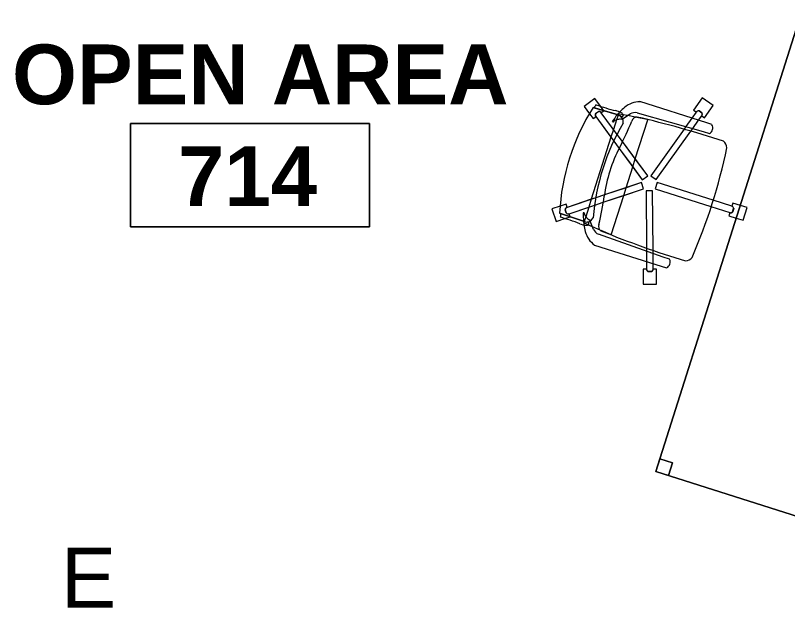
# Model space of a CAD drawing. Header units: inches. Extents: x 385 to 2249, y -1773 to -36.
# Drawn here: x 660.9 to 777.2, y -543.5 to -454.4 of the extents above; entities that cross this region are included whole.
import ezdxf

# ---------------------------------------------------------------- set-up
doc = ezdxf.new("R2010")
doc.units = ezdxf.units.IN
doc.header["$MEASUREMENT"] = 0
for name, color, linetype, lineweight in [('A-ANNO-NOTE', 131, 'Continuous', 30), ('A-AREA-IDEN', 2, 'Continuous', 9), ('I-FURN', 30, 'Continuous', 9)]:
    doc.layers.add(name, color=color, linetype=linetype, lineweight=lineweight)
doc.styles.add('Swis721 Lt BT', font='swissl.ttf', dxfattribs={"height": 9})
doc.styles.add('Swis721 Lt BT_B', font='', dxfattribs={"height": 9})
doc.styles.get('Swis721 Lt BT_B').set_extended_font_data('Swis721 Lt BT', bold=True)

# ---------------------------------------------------------------- blocks, each defined once
blk = doc.blocks.new('Rectangular Table - Rectangular Table-V121-Level 7 POWER _ SIGNAL')
at = {"layer": 'I-FURN'}
for p, q in [((-34, 18.13), (-36, 18.13)), ((-36, 18.13), (-36, 16.13)), ((-36, 16.13), (-36, 18.13)), ((-36, 18.13), (-34, 18.13)), ((36, 18.13), (-36, 18.13)), ((-36, 18.13), (-36, -18.13)), ((-36, -18.13), (-36, 18.13)), ((-36, 18.13), (36, 18.13)), ((-34, 16.13), (-34, 18.13)), ((-34, 18.13), (-34, 16.13)), ((34, 18.13), (34, 16.13)), ((36, 18.13), (34, 18.13)), ((34, 18.13), (36, 18.13)), ((34, 16.13), (34, 18.13)), ((36, 16.13), (36, 18.13)), ((36, 18.13), (36, 16.13)), ((36, -18.13), (36, 18.13)), ((36, 18.13), (36, -18.13)), ((-36, 16.13), (-34, 16.13)), ((-34, 16.13), (-36, 16.13)), ((34, 16.13), (36, 16.13)), ((36, 16.13), (34, 16.13)), ((-34, -16.13), (-36, -16.13)), ((-36, -16.13), (-36, -18.13)), ((-36, -18.13), (-36, -16.13)), ((-36, -16.13), (-34, -16.13)), ((-34, -18.13), (-34, -16.13)), ((-34, -16.13), (-34, -18.13)), ((36, -16.13), (34, -16.13)), ((34, -16.13), (34, -18.13)), ((34, -18.13), (34, -16.13)), ((34, -16.13), (36, -16.13)), ((36, -18.13), (36, -16.13)), ((36, -16.13), (36, -18.13)), ((-36, -18.13), (-34, -18.13)), ((-34, -18.13), (-36, -18.13)), ((-36, -18.13), (36, -18.13)), ((36, -18.13), (-36, -18.13)), ((34, -18.13), (36, -18.13)), ((36, -18.13), (34, -18.13))]:
    blk.add_line(p, q, dxfattribs=at)
blk = doc.blocks.new('F-Haworth_Chair_X99-Seminar - X99 Advanced Seminar Chair-V122-Level 7 POWER _ SIGNAL')
at = {"layer": 'I-FURN'}
for p, q in [((-8.08, 12.82), (-9.7, 11.65)), ((-8.08, 12.82), (-9.7, 11.65)), ((-7.29, 11.74), (-8.08, 12.82)), ((-7.29, 11.74), (-8.08, 12.82)), ((8.08, 12.82), (7.29, 11.74)), ((8.08, 12.82), (7.29, 11.74)), ((9.7, 11.65), (8.08, 12.82)), ((9.7, 11.65), (8.08, 12.82)), ((-9.7, 11.65), (-8.88, 10.52)), ((-9.7, 11.65), (-8.88, 10.52)), ((-6.76, 11), (-7.29, 11.74)), ((-6.76, 11), (-7.29, 11.74)), ((7.29, 11.74), (6.76, 11)), ((7.29, 11.74), (6.76, 11)), ((8.88, 10.52), (9.7, 11.65)), ((8.88, 10.52), (9.7, 11.65)), ((-8.88, 10.52), (-8.38, 9.83)), ((-8.88, 10.52), (-8.38, 9.83)), ((-8.34, 11.52), (-8.42, 7.57)), ((-8.42, 7.57), (-8.34, 11.37)), ((-8, 10.58), (-7.59, 10.88)), ((-8, 10.58), (-7.59, 10.88)), ((-7.59, 10.87), (-7.99, 10.57)), ((-7.59, 10.87), (-7.99, 10.57)), ((-4.9, 7.6), (-7.16, 10.71)), ((-4.47, 7.01), (-7.16, 10.71)), ((-7.15, 10.72), (-6.76, 11)), ((-7.15, 10.72), (-6.76, 11)), ((7.16, 10.71), (4.47, 7.01)), ((7.16, 10.71), (4.9, 7.6)), ((6.76, 11), (7.15, 10.72)), ((6.76, 11), (7.15, 10.72)), ((7.59, 10.88), (8, 10.58)), ((7.59, 10.88), (8, 10.58)), ((7.99, 10.57), (7.59, 10.87)), ((7.99, 10.57), (7.59, 10.87)), ((8.42, 7.57), (8.34, 11.52)), ((8.34, 11.37), (8.42, 7.57)), ((8.38, 9.83), (8.88, 10.52)), ((8.38, 9.83), (8.88, 10.52)), ((-8.38, 9.83), (-7.99, 10.11)), ((-8.38, 9.83), (-7.99, 10.11)), ((-7.97, 10.12), (-6.14, 7.6)), ((-7.97, 10.12), (-5.57, 6.82)), ((5.57, 6.82), (7.97, 10.12)), ((6.14, 7.6), (7.97, 10.12)), ((7.99, 10.11), (8.38, 9.83)), ((7.99, 10.11), (8.38, 9.83)), ((-8.62, 7.42), (-8.68, 6.91)), ((-8.6, 7.6), (-8.62, 7.43)), ((-8.49, 7.6), (-8.56, 7.6)), ((-7.65, 7.6), (-8.4, 7.6)), ((-6.14, 7.6), (-7.65, 7.6)), ((-7.18, 7.99), (-7.21, 8.13)), ((-4.9, 7.6), (-6.14, 7.6)), ((-6.14, 7.6), (-5.57, 6.82)), ((4.9, 7.6), (-4.9, 7.6)), ((-4.47, 7.01), (-4.9, 7.6)), ((-3.68, 5.91), (-4.47, 7.01)), ((-3.68, 5.91), (-4.47, 7.01)), ((4.47, 7.01), (3.68, 5.91)), ((4.47, 7.01), (3.68, 5.91)), ((4.9, 7.6), (4.47, 7.01)), ((6.14, 7.6), (4.9, 7.6)), ((5.57, 6.82), (6.14, 7.6)), ((7.65, 7.6), (6.14, 7.6)), ((7.21, 8.13), (7.18, 7.99)), ((8.4, 7.6), (7.65, 7.6)), ((8.56, 7.6), (8.49, 7.6)), ((8.62, 7.43), (8.6, 7.6)), ((8.68, 6.87), (8.62, 7.42)), ((-9.13, 5.92), (-8.07, 6.77)), ((-8.75, 6.22), (-8.88, 4.99)), ((-8.68, 6.87), (-8.75, 6.22)), ((-8.61, 6.81), (-8.23, 6.95)), ((-8.07, 6.77), (-7.95, 6.87)), ((-5.57, 6.82), (-4.79, 5.75)), ((-5.57, 6.82), (-4.79, 5.75)), ((-1.65, 3.12), (-3.68, 5.91)), ((-0.23, 1.17), (-3.68, 5.91)), ((3.68, 5.91), (0.23, 1.17)), ((3.68, 5.91), (1.65, 3.12)), ((4.79, 5.75), (5.57, 6.82)), ((4.79, 5.75), (5.57, 6.82)), ((7.95, 6.87), (8.03, 6.81)), ((8.07, 6.77), (9.13, 5.92)), ((8.23, 6.95), (8.61, 6.81)), ((8.75, 6.22), (8.68, 6.87)), ((8.88, 4.99), (8.75, 6.22)), ((-11.32, 5.06), (-11.32, -5.48)), ((-9.92, -5.36), (-9.57, 4.97)), ((-8.9, 4.8), (-9.07, 3.2)), ((-8.88, 4.99), (-8.89, 4.91)), ((-4.79, 5.75), (-2.89, 3.12)), ((-4.79, 5.75), (-1.04, 0.58)), ((1.04, 0.58), (4.79, 5.75)), ((2.89, 3.12), (4.79, 5.75)), ((8.89, 4.91), (8.88, 4.99)), ((9.07, 3.2), (8.9, 4.8)), ((9.57, 4.97), (9.92, -5.36)), ((11.32, -5.48), (11.32, 5.06)), ((-9.07, 3.2), (-9.07, 3.12)), ((-9.07, 3.12), (-2.89, 3.12)), ((-2.89, 3.12), (-1.65, 3.12)), ((-2.89, 3.12), (-1.04, 0.58)), ((-1.65, 3.12), (1.65, 3.12)), ((-0.23, 1.17), (-1.65, 3.12)), ((1.65, 3.12), (0.23, 1.17)), ((1.04, 0.58), (2.89, 3.12)), ((1.65, 3.12), (2.89, 3.12)), ((2.89, 3.12), (9.07, 3.12)), ((9.07, 3.12), (9.07, 3.2)), ((-1.04, 0.58), (-0.23, 1.17)), ((-1.04, 0.58), (-0.23, 1.17)), ((0.23, 1.17), (1.04, 0.58)), ((0.23, 1.17), (1.04, 0.58)), ((-1.18, 0.14), (-9.37, -2.52)), ((-1.18, 0.14), (-9.37, -2.52)), ((-0.87, -0.81), (-1.18, 0.14)), ((-0.87, -0.81), (-1.18, 0.14)), ((1.18, 0.14), (0.87, -0.81)), ((1.18, 0.14), (0.87, -0.81)), ((9.37, -2.52), (1.18, 0.14)), ((9.37, -2.52), (1.18, 0.14)), ((-9.38, -3.57), (-0.87, -0.81)), ((-9.38, -3.57), (-0.87, -0.81)), ((-0.5, -1.08), (-0.5, -9.91)), ((0.5, -1.08), (-0.5, -1.08)), ((-0.5, -1.08), (-0.5, -9.91)), ((0.5, -1.08), (-0.5, -1.08)), ((0.5, -9.91), (0.5, -1.08)), ((0.5, -9.91), (0.5, -1.08)), ((0.87, -0.81), (9.38, -3.57)), ((0.87, -0.81), (9.38, -3.57)), ((-12.55, -3.03), (-14.69, -3.72)), ((-12.55, -3.03), (-14.69, -3.72)), ((-12.4, -3.49), (-12.55, -3.03)), ((-12.4, -3.49), (-12.55, -3.03)), ((-11.32, -3.15), (-12.4, -3.5)), ((-11.32, -3.15), (-12.4, -3.5)), ((-9.83, -2.67), (-11.32, -3.15)), ((-9.83, -2.67), (-11.32, -3.15)), ((-9.37, -2.52), (-9.83, -2.67)), ((-9.37, -2.52), (-9.83, -2.67)), ((9.83, -2.67), (9.37, -2.52)), ((9.83, -2.67), (9.37, -2.52)), ((11.32, -3.15), (9.83, -2.67)), ((11.32, -3.15), (9.83, -2.67)), ((12.4, -3.5), (11.32, -3.15)), ((12.4, -3.5), (11.32, -3.15)), ((12.55, -3.03), (12.4, -3.49)), ((12.55, -3.03), (12.4, -3.49)), ((14.69, -3.72), (12.55, -3.03)), ((14.69, -3.72), (12.55, -3.03)), ((-14.69, -3.72), (-14.08, -5.62)), ((-14.69, -3.72), (-14.08, -5.62)), ((-12.53, -4.34), (-12.69, -3.85)), ((-12.53, -4.34), (-12.69, -3.85)), ((-12.68, -3.86), (-12.52, -4.33)), ((-12.68, -3.86), (-12.52, -4.33)), ((-12.09, -4.45), (-11.32, -4.21)), ((-12.09, -4.45), (-11.32, -4.21)), ((-11.94, -4.93), (-12.09, -4.47)), ((-11.94, -4.93), (-12.09, -4.47)), ((-11.32, -4.21), (-9.86, -3.73)), ((-11.32, -4.21), (-9.86, -3.73)), ((-9.86, -3.73), (-9.38, -3.57)), ((-9.86, -3.73), (-9.38, -3.57)), ((9.38, -3.57), (9.86, -3.73)), ((9.38, -3.57), (9.86, -3.73)), ((9.86, -3.73), (11.32, -4.21)), ((9.86, -3.73), (11.32, -4.21)), ((11.32, -4.21), (12.09, -4.45)), ((11.32, -4.21), (12.09, -4.45)), ((12.09, -4.47), (11.94, -4.93)), ((12.09, -4.47), (11.94, -4.93)), ((12.52, -4.33), (12.68, -3.86)), ((12.52, -4.33), (12.68, -3.86)), ((12.69, -3.85), (12.53, -4.34)), ((12.69, -3.85), (12.53, -4.34)), ((14.08, -5.62), (14.69, -3.72)), ((14.08, -5.62), (14.69, -3.72)), ((-14.08, -5.62), (-11.94, -4.93)), ((-14.08, -5.62), (-11.94, -4.93)), ((-11.32, -5.48), (-11.3, -6.32)), ((-9.92, -6.36), (-9.92, -5.36)), ((9.92, -5.36), (9.92, -6.36)), ((11.3, -6.32), (11.32, -5.48)), ((11.94, -4.93), (14.08, -5.62)), ((11.94, -4.93), (14.08, -5.62)), ((-0.5, -9.91), (-0.5, -12.88)), ((-0.5, -9.91), (-0.5, -12.88)), ((0.5, -12.88), (0.5, -9.91)), ((0.5, -12.88), (0.5, -9.91)), ((-0.52, -12.88), (-1, -12.88)), ((-1, -12.88), (-1, -14.07)), ((-0.52, -12.88), (-1, -12.88)), ((-1, -12.88), (-1, -14.07)), ((0.26, -13.26), (-0.26, -13.26)), ((0.26, -13.26), (-0.26, -13.26)), ((-0.25, -13.25), (0.25, -13.25)), ((-0.25, -13.25), (0.25, -13.25)), ((0.99, -12.88), (0.52, -12.88)), ((1, -12.88), (0.52, -12.88)), ((1, -12.88), (0.99, -12.88)), ((1, -14.07), (1, -12.88)), ((1, -14.07), (1, -12.88)), ((-1, -14.07), (-1, -15.13)), ((-1, -14.07), (-1, -15.13)), ((1, -15.13), (1, -14.07)), ((1, -15.13), (1, -14.07)), ((-1, -15.13), (1, -15.13)), ((-1, -15.13), (1, -15.13))]:
    blk.add_line(p, q, dxfattribs=at)
for centre, radius, start, end in [((0, -20.29), 32.89, 75.3075, 104.696), ((-36.06, 10.03), 27.2, 355.9857, 2.5118), ((0, -20.73), 33.17, 104.5766, 105.5522), ((-7.66, 10.36), 0.407, 147.1651, 216.8349), ((-7.66, 10.36), 0.407, 147.1651, 216.8349), ((-7.64, 10.36), 0.406, 148.6199, 216), ((-7.64, 10.36), 0.406, 148.6199, 216), ((-7.48, 10.49), 0.407, 35.1651, 104.8349), ((-7.48, 10.49), 0.407, 35.1651, 104.8349), ((-7.49, 10.47), 0.406, 36, 103.3801), ((-7.49, 10.47), 0.406, 36, 103.3801), ((7.48, 10.49), 0.407, 75.1651, 144.8349), ((7.48, 10.49), 0.407, 130.9009, 144.8349), ((7.49, 10.47), 0.406, 76.6199, 144), ((7.49, 10.47), 0.406, 117.0479, 144), ((7.48, 10.49), 0.407, 75.1651, 130.9009), ((7.49, 10.47), 0.406, 76.6199, 117.0479), ((7.64, 10.36), 0.406, 324, 31.3801), ((7.64, 10.36), 0.406, 324, 17.9041), ((7.66, 10.36), 0.407, 323.1651, 32.8349), ((7.66, 10.36), 0.407, 323.1651, 32.8349), ((7.64, 10.36), 0.406, 17.9041, 31.3801), ((0, -20.73), 33.17, 74.4478, 75.4234), ((36.06, 10.03), 27.2, 177.4882, 184.0143), ((-7.87, 3.92), 3.63, 121.9522, 161.8211), ((-4.71, -1.15), 9.61, 116.0036, 121.9522), ((-5.2, 7.86), 3.74, 175.9857, 189.9064), ((-4.71, -1.15), 9.61, 113.5094, 116.0036), ((-8.28, 7.33), 0.613, 189.9064, 237.4573), ((-4.71, -1.15), 9.61, 112.927, 113.3607), ((-4.71, -1.15), 9.61, 105.0666, 112.7369), ((-7.37, 7.55), 1.05, 178.8214, 214.7998), ((-7.37, 7.55), 1.05, 178.8214, 264.0446), ((-6.55, 6.76), 1.38, 147.5752, 174.9122), ((-6.55, 6.76), 1.38, 117.0503, 145.9813), ((0, -26.49), 33.83, 77.2285, 102.7715), ((6.55, 6.76), 1.38, 34.0187, 62.9497), ((4.71, -1.15), 9.61, 67.2631, 74.9334), ((7.37, 7.55), 1.05, 275.9554, 1.1786), ((6.55, 6.76), 1.38, 5.0878, 32.4248), ((7.37, 7.55), 1.05, 325.2002, 1.1786), ((4.71, -1.15), 9.61, 66.6393, 67.073), ((4.71, -1.15), 9.61, 63.9964, 66.4906), ((8.28, 7.33), 0.613, 302.5427, 350.0936), ((5.2, 7.86), 3.74, 350.0936, 4.0143), ((4.71, -1.15), 9.61, 58.0478, 63.9964), ((7.87, 3.92), 3.63, 18.1789, 58.0478), ((-8.18, 4.9), 1.39, 132.8922, 177.1987), ((-11.32, 48.08), 42.84, 274.2301, 280.0233), ((0, -15.97), 22.19, 79.9767, 100.0233), ((11.32, 48.08), 42.84, 259.9767, 265.7699), ((8.18, 4.9), 1.39, 2.8013, 47.1078), ((144.06, -7.32), 153.52, 175.4787, 180.5251), ((-8.24, 4.59), 0.763, 84.2338, 165.7662), ((8.24, 4.59), 0.763, 14.2338, 95.7662), ((-144.06, -7.32), 153.52, 359.4749, 4.5213), ((-12.28, -3.88), 0.407, 107.1651, 176.8349), ((-12.28, -3.88), 0.407, 107.1651, 176.8349), ((12.28, -3.88), 0.407, 3.1651, 72.8349), ((12.28, -3.88), 0.407, 3.1651, 72.8349), ((-12.27, -3.89), 0.406, 108, 175.3801), ((-12.27, -3.89), 0.406, 161.9041, 175.3801), ((-12.27, -3.89), 0.406, 121.476, 161.9041), ((-12.22, -4.09), 0.407, 219.1651, 288.8349), ((-12.22, -4.09), 0.407, 219.1651, 288.8349), ((-12.22, -4.07), 0.406, 220.6199, 274.524), ((-12.22, -4.07), 0.406, 220.6199, 288), ((-12.27, -3.89), 0.406, 108, 121.476), ((-12.22, -4.07), 0.406, 274.524, 288), ((12.22, -4.07), 0.406, 252, 319.3801), ((12.22, -4.09), 0.407, 251.1651, 320.8349), ((12.22, -4.09), 0.407, 251.1651, 320.8349), ((12.22, -4.07), 0.406, 252, 265.476), ((12.22, -4.07), 0.406, 265.476, 305.9041), ((12.27, -3.89), 0.406, 45.0479, 72), ((12.27, -3.89), 0.406, 4.6199, 72), ((12.22, -4.07), 0.406, 305.9041, 319.3801), ((12.27, -3.89), 0.406, 4.6199, 45.0479), ((-10.58, -5.68), 0.956, 221.8901, 314.1099), ((10.58, -5.68), 0.956, 225.8901, 318.1099), ((-8.21, -8.28), 1.31, 200.0433, 249.9567), ((8.21, -8.28), 1.31, 290.0433, 339.9567), ((0, 75.01), 84.96, 264.1475, 275.8525), ((-0.11, -12.88), 0.407, 179.1651, 248.8349), ((-0.11, -12.88), 0.407, 179.1651, 248.8349), ((-0.09, -12.88), 0.406, 180, 193.476), ((-0.09, -12.88), 0.406, 180, 247.3801), ((-0.09, -12.88), 0.406, 193.476, 233.9041), ((-0.09, -12.88), 0.406, 233.9041, 247.3801), ((0.09, -12.88), 0.406, 292.6199, 360), ((0.09, -12.88), 0.406, 292.6199, 306.0959), ((0.11, -12.88), 0.407, 291.1651, 0.8349), ((0.11, -12.88), 0.407, 291.1651, 0.8349), ((0.09, -12.88), 0.406, 306.0959, 346.524), ((0.09, -12.88), 0.406, 346.524, 360)]:
    blk.add_arc(centre, radius, start, end, dxfattribs=at)
blk = doc.blocks.new('Room Tag - Room Name and Number-3379422-Level 7 POWER _ SIGNAL')
at = {"layer": 'A-AREA-IDEN'}
for p, q in [((-0.1881, -0.1636), (-0.1881, -0.0018)), ((-0.1881, -0.0018), (0.1869, -0.0018)), ((0.1869, -0.0018), (-0.1881, -0.0018)), ((-0.1881, -0.0018), (-0.1881, -0.1636)), ((0.1869, -0.0018), (0.1869, -0.1636)), ((0.1869, -0.1636), (0.1869, -0.0018)), ((0.1869, -0.1636), (-0.1881, -0.1636)), ((-0.1881, -0.1636), (0.1869, -0.1636))]:
    blk.add_line(p, q, dxfattribs=at)

msp = doc.modelspace()

# ---------------------------------------------------------------- block references
at = {"layer": 'A-AREA-IDEN', "xscale": 95.99999999999994, "yscale": 95.99999999999994, "zscale": 95.99999999999994}
msp.add_blockref('Room Tag - Room Name and Number-3379422-Level 7 POWER _ SIGNAL', (696.28, -470.5), dxfattribs=at)
at = {"layer": 'I-FURN'}
for name, p, rotation in [('Rectangular Table - Rectangular Table-V121-Level 7 POWER _ SIGNAL', (785.53, -494.22), 72.39670099999263), ('F-Haworth_Chair_X99-Seminar - X99 Advanced Seminar Chair-V122-Level 7 POWER _ SIGNAL', (756.35, -479.71), 72.39670099999309)]:
    msp.add_blockref(name, p, dxfattribs=dict(at, rotation=rotation))

# ---------------------------------------------------------------- texts
at = {"layer": 'A-ANNO-NOTE', "lineweight": 9, "insert": (667.74, -534.51), "char_height": 9, "width": 9.393, "attachment_point": 1, "style": 'Swis721 Lt BT'}
msp.add_mtext('E', dxfattribs=at)
at = {"layer": 'A-AREA-IDEN', "char_height": 9, "attachment_point": 1, "style": 'Swis721 Lt BT_B'}
for s, insert, width in [('OPEN AREA', (660.41, -458.79), 86.658), ('714', (685.39, -474.11), 25.452)]:
    msp.add_mtext(s, dxfattribs=dict(at, insert=insert, width=width))

doc.saveas('drawing.dxf')
